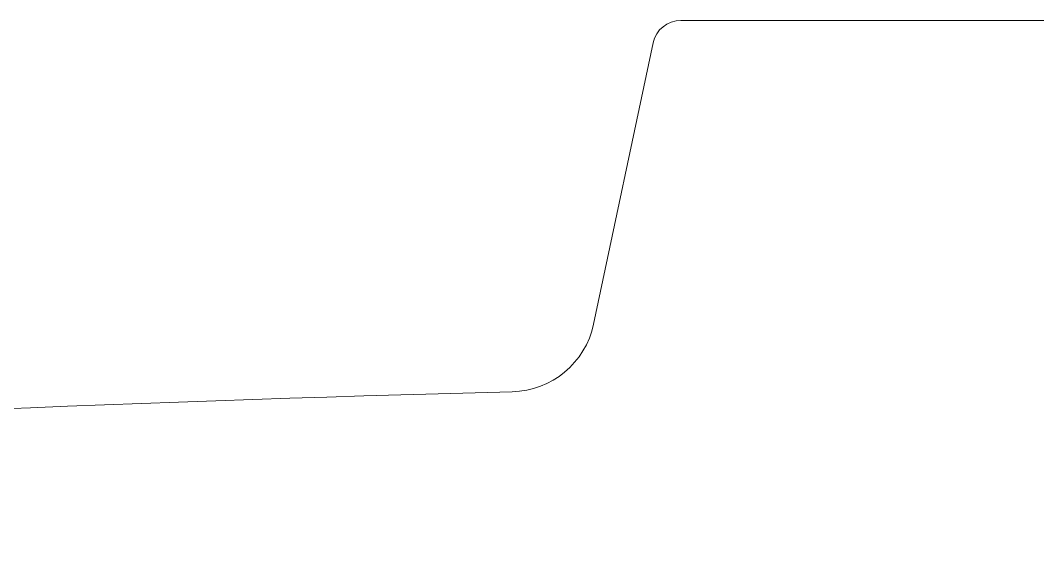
# Model space of a CAD drawing. Extents: x -6207 to -5787, y -4608 to -3937.
# Drawn here: x -5963.12 to -5955.97, y -4090.15 to -4086.47 of the extents above; entities that cross this region are included whole.
import ezdxf

# ---------------------------------------------------------------- set-up
doc = ezdxf.new("R2010")
doc.units = 0
doc.header["$LTSCALE"] = 7
doc.layers.get('0').update_dxf_attribs({"color": 2, "linetype": 'CONTINUOUS'})

msp = doc.modelspace()

# ---------------------------------------------------------------- linework, layer by layer
at = {"color": 7, "linetype": 'Continuous', "lineweight": 15}
for p, q in [((-5958.67356, -4086.6282), (-5959.09181, -4088.60541)), ((-5959.66352, -4089.08105), (-5959.66366, -4089.08105))]:
    msp.add_line(p, q, dxfattribs=at)
for centre, radius, start, end in [((-5958.47788, -4086.6696), 0.2, 90, 168.055823), ((-5959.67882, -4088.48123), 0.6, 271.447533, 348.055823), ((-5954.24, -4303.71282), 214.7003, 91.4475334, 95.896459)]:
    msp.add_arc(centre, radius, start, end, dxfattribs=at)
msp.add_open_spline([(-5950.00212, -4086.46961), (-5950.01587, -4086.46961), (-5950.0442, -4086.46961), (-5950.27996, -4086.46961), (-5950.67097, -4086.46961), (-5951.22206, -4086.46961), (-5951.78881, -4086.46961), (-5952.28722, -4086.46961), (-5952.79662, -4086.46961), (-5953.44917, -4086.46961), (-5954.23998, -4086.46961), (-5955.03092, -4086.46961), (-5955.82074, -4086.46961), (-5956.58025, -4086.46961), (-5957.25798, -4086.46961), (-5957.71816, -4086.46961), (-5958.00954, -4086.46961), (-5958.24043, -4086.46961), (-5958.43601, -4086.46961), (-5958.4642, -4086.46961), (-5958.47789, -4086.46961)], degree=3, knots=[0, 0, 0, 0, 0.0582484, 0.1199858, 0.18429, 0.2499586, 0.3156275, 0.3478168, 0.3800139, 0.4417517, 0.4999999, 0.5582485, 0.6199858, 0.6842901, 0.7499587, 0.8156275, 0.8478168, 0.8800141, 0.9417516, 1, 1, 1, 1], dxfattribs=at)

doc.saveas('drawing.dxf')
